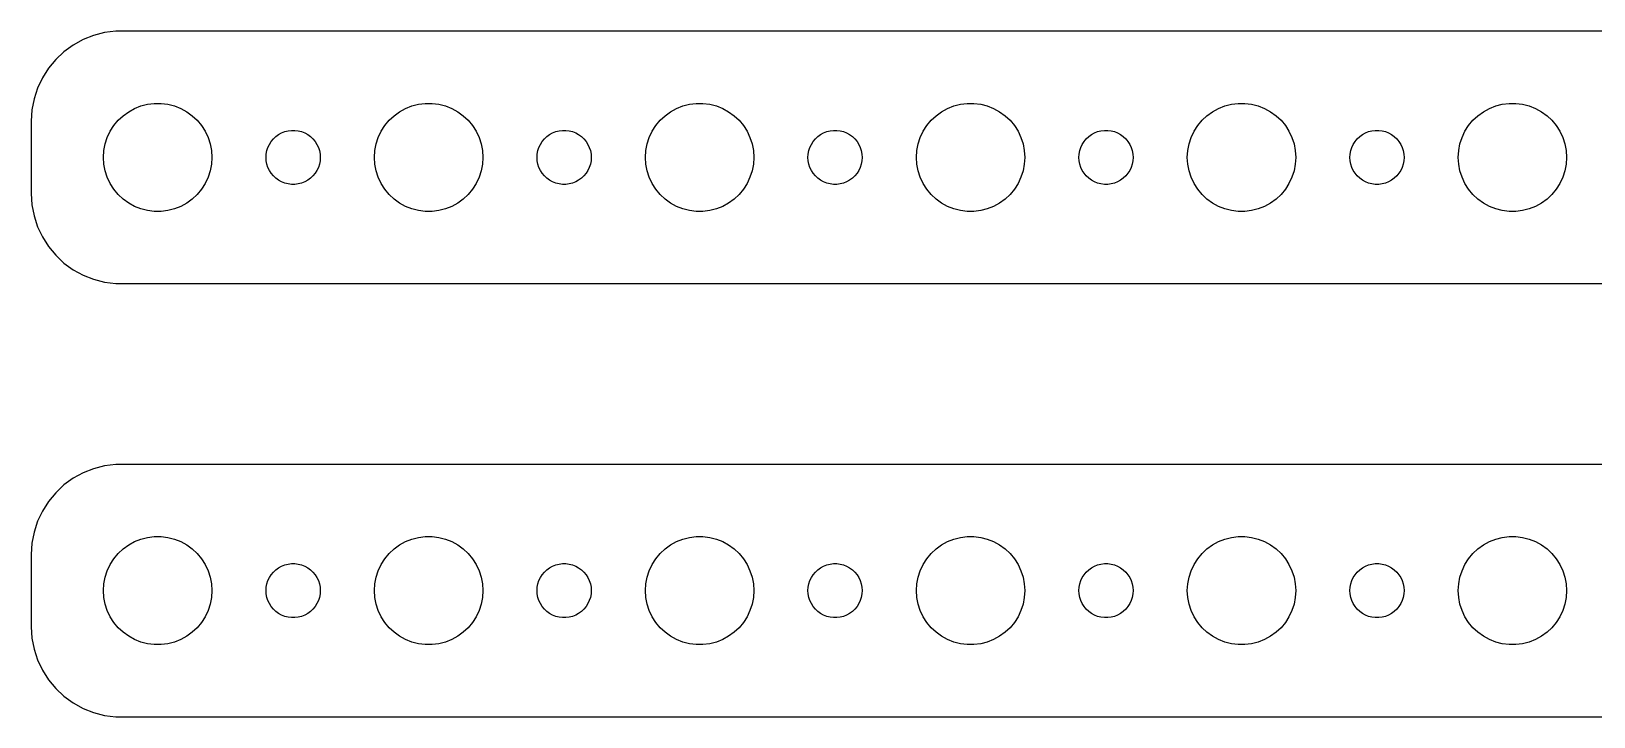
# Model space of a CAD drawing. Header units: metres. Extents: x -172 to 172, y 41 to 79.
# Drawn here: x -172 to -85.5, y 41 to 79 of the extents above; entities that cross this region are included whole.
import ezdxf

# ---------------------------------------------------------------- set-up
doc = ezdxf.new("R2010")
doc.units = ezdxf.units.M

msp = doc.modelspace()

# ---------------------------------------------------------------- linework, layer by layer
for p, q in [((-168.545, 78.7553), (-169.129, 78.5241)), ((-167.937, 78.9114), (-168.545, 78.7553)), ((-167.314, 78.9901), (-167.937, 78.9114)), ((167.314, 78.9901), (-167.314, 78.9901)), ((-170.187, 77.8526), (-170.645, 77.4227)), ((-169.679, 78.2216), (-170.187, 77.8526)), ((-169.129, 78.5241), (-169.679, 78.2216)), ((-170.645, 77.4227), (-171.045, 76.9389)), ((-171.382, 76.4088), (-171.649, 75.8406)), ((-171.045, 76.9389), (-171.382, 76.4088)), ((-171.649, 75.8406), (-171.843, 75.2434)), ((-171.961, 74.6267), (-172, 74)), ((-171.843, 75.2434), (-171.961, 74.6267)), ((-166.912, 74.3115), (-166.607, 74.533)), ((-166.607, 74.533), (-166.277, 74.7145)), ((-166.277, 74.7145), (-165.927, 74.8532)), ((-165.927, 74.8532), (-165.562, 74.9469)), ((-165.562, 74.9469), (-165.188, 74.9941)), ((-165.188, 74.9941), (-164.812, 74.9941)), ((-164.812, 74.9941), (-164.438, 74.9469)), ((-164.438, 74.9469), (-164.073, 74.8532)), ((-164.073, 74.8532), (-163.723, 74.7145)), ((-163.723, 74.7145), (-163.393, 74.533)), ((-163.393, 74.533), (-163.088, 74.3115)), ((-151.912, 74.3115), (-151.607, 74.533)), ((-151.607, 74.533), (-151.277, 74.7145)), ((-151.277, 74.7145), (-150.927, 74.8532)), ((-150.927, 74.8532), (-150.562, 74.9469)), ((-150.562, 74.9469), (-150.188, 74.9941)), ((-150.188, 74.9941), (-149.812, 74.9941)), ((-149.812, 74.9941), (-149.438, 74.9469)), ((-149.438, 74.9469), (-149.073, 74.8532)), ((-149.073, 74.8532), (-148.723, 74.7145)), ((-148.723, 74.7145), (-148.393, 74.533)), ((-148.393, 74.533), (-148.088, 74.3115)), ((-136.912, 74.3115), (-136.607, 74.533)), ((-136.607, 74.533), (-136.277, 74.7145)), ((-136.277, 74.7145), (-135.927, 74.8532)), ((-135.927, 74.8532), (-135.562, 74.9469)), ((-135.562, 74.9469), (-135.188, 74.9941)), ((-135.188, 74.9941), (-134.812, 74.9941)), ((-134.812, 74.9941), (-134.438, 74.9469)), ((-134.438, 74.9469), (-134.073, 74.8532)), ((-134.073, 74.8532), (-133.723, 74.7145)), ((-133.723, 74.7145), (-133.393, 74.533)), ((-133.393, 74.533), (-133.088, 74.3115)), ((-121.912, 74.3115), (-121.607, 74.533)), ((-121.607, 74.533), (-121.277, 74.7145)), ((-121.277, 74.7145), (-120.927, 74.8532)), ((-120.927, 74.8532), (-120.562, 74.9469)), ((-120.562, 74.9469), (-120.188, 74.9941)), ((-120.188, 74.9941), (-119.812, 74.9941)), ((-119.812, 74.9941), (-119.438, 74.9469)), ((-119.438, 74.9469), (-119.073, 74.8532)), ((-119.073, 74.8532), (-118.723, 74.7145)), ((-118.723, 74.7145), (-118.393, 74.533)), ((-118.393, 74.533), (-118.088, 74.3115)), ((-106.912, 74.3115), (-106.607, 74.533)), ((-106.607, 74.533), (-106.277, 74.7145)), ((-106.277, 74.7145), (-105.927, 74.8532)), ((-105.927, 74.8532), (-105.562, 74.9469)), ((-105.562, 74.9469), (-105.188, 74.9941)), ((-105.188, 74.9941), (-104.812, 74.9941)), ((-104.812, 74.9941), (-104.438, 74.9469)), ((-104.438, 74.9469), (-104.073, 74.8532)), ((-104.073, 74.8532), (-103.723, 74.7145)), ((-103.723, 74.7145), (-103.393, 74.533)), ((-103.393, 74.533), (-103.088, 74.3115)), ((-91.9123, 74.3115), (-91.6075, 74.533)), ((-91.6075, 74.533), (-91.2773, 74.7145)), ((-91.2773, 74.7145), (-90.927, 74.8532)), ((-90.927, 74.8532), (-90.5621, 74.9469)), ((-90.5621, 74.9469), (-90.1884, 74.9941)), ((-90.1884, 74.9941), (-89.8116, 74.9941)), ((-89.8116, 74.9941), (-89.4379, 74.9469)), ((-89.4379, 74.9469), (-89.073, 74.8532)), ((-89.073, 74.8532), (-88.7227, 74.7145)), ((-88.7227, 74.7145), (-88.3925, 74.533)), ((-88.3925, 74.533), (-88.0877, 74.3115)), ((-172, 74), (-172, 70)), ((-167.629, 73.4453), (-167.427, 73.7634)), ((-167.427, 73.7634), (-167.187, 74.0536)), ((-167.187, 74.0536), (-166.912, 74.3115)), ((-163.088, 74.3115), (-162.813, 74.0536)), ((-162.813, 74.0536), (-162.573, 73.7634)), ((-162.573, 73.7634), (-162.371, 73.4453)), ((-152.629, 73.4453), (-152.427, 73.7634)), ((-152.427, 73.7634), (-152.187, 74.0536)), ((-152.187, 74.0536), (-151.912, 74.3115)), ((-148.088, 74.3115), (-147.813, 74.0536)), ((-147.813, 74.0536), (-147.573, 73.7634)), ((-147.573, 73.7634), (-147.371, 73.4453)), ((-137.629, 73.4453), (-137.427, 73.7634)), ((-137.427, 73.7634), (-137.187, 74.0536)), ((-137.187, 74.0536), (-136.912, 74.3115)), ((-133.088, 74.3115), (-132.813, 74.0536)), ((-132.813, 74.0536), (-132.573, 73.7634)), ((-132.573, 73.7634), (-132.371, 73.4453)), ((-122.629, 73.4453), (-122.427, 73.7634)), ((-122.427, 73.7634), (-122.187, 74.0536)), ((-122.187, 74.0536), (-121.912, 74.3115)), ((-118.088, 74.3115), (-117.813, 74.0536)), ((-117.813, 74.0536), (-117.573, 73.7634)), ((-117.573, 73.7634), (-117.371, 73.4453)), ((-107.629, 73.4453), (-107.427, 73.7634)), ((-107.427, 73.7634), (-107.187, 74.0536)), ((-107.187, 74.0536), (-106.912, 74.3115)), ((-103.088, 74.3115), (-102.813, 74.0536)), ((-102.813, 74.0536), (-102.573, 73.7634)), ((-102.573, 73.7634), (-102.371, 73.4453)), ((-92.6289, 73.4453), (-92.427, 73.7634)), ((-92.427, 73.7634), (-92.1869, 74.0536)), ((-92.1869, 74.0536), (-91.9123, 74.3115)), ((-88.0877, 74.3115), (-87.8131, 74.0536)), ((-87.8131, 74.0536), (-87.573, 73.7634)), ((-87.573, 73.7634), (-87.3711, 73.4453)), ((-167.976, 72.376), (-167.906, 72.7461)), ((-167.906, 72.7461), (-167.789, 73.1044)), ((-167.789, 73.1044), (-167.629, 73.4453)), ((-162.371, 73.4453), (-162.211, 73.1044)), ((-162.211, 73.1044), (-162.094, 72.7461)), ((-162.094, 72.7461), (-162.024, 72.376)), ((-158.895, 72.5522), (-158.814, 72.7226)), ((-158.814, 72.7226), (-158.714, 72.8817)), ((-158.714, 72.8817), (-158.593, 73.0268)), ((-158.593, 73.0268), (-158.456, 73.1558)), ((-158.456, 73.1558), (-158.304, 73.2665)), ((-158.304, 73.2665), (-158.139, 73.3572)), ((-158.139, 73.3572), (-157.964, 73.4266)), ((-157.964, 73.4266), (-157.781, 73.4734)), ((-157.781, 73.4734), (-157.594, 73.497)), ((-157.594, 73.497), (-157.406, 73.497)), ((-157.406, 73.497), (-157.219, 73.4734)), ((-157.219, 73.4734), (-157.036, 73.4266)), ((-157.036, 73.4266), (-156.861, 73.3572)), ((-156.861, 73.3572), (-156.696, 73.2665)), ((-156.696, 73.2665), (-156.544, 73.1558)), ((-156.544, 73.1558), (-156.407, 73.0268)), ((-156.407, 73.0268), (-156.286, 72.8817)), ((-156.286, 72.8817), (-156.186, 72.7226)), ((-156.186, 72.7226), (-156.105, 72.5522)), ((-152.976, 72.376), (-152.906, 72.7461)), ((-152.906, 72.7461), (-152.789, 73.1044)), ((-152.789, 73.1044), (-152.629, 73.4453)), ((-147.371, 73.4453), (-147.211, 73.1044)), ((-147.211, 73.1044), (-147.094, 72.7461)), ((-147.094, 72.7461), (-147.024, 72.376)), ((-143.895, 72.5522), (-143.814, 72.7226)), ((-143.814, 72.7226), (-143.714, 72.8817)), ((-143.714, 72.8817), (-143.593, 73.0268)), ((-143.593, 73.0268), (-143.456, 73.1558)), ((-143.456, 73.1558), (-143.304, 73.2665)), ((-143.304, 73.2665), (-143.139, 73.3572)), ((-143.139, 73.3572), (-142.964, 73.4266)), ((-142.964, 73.4266), (-142.781, 73.4734)), ((-142.781, 73.4734), (-142.594, 73.497)), ((-142.594, 73.497), (-142.406, 73.497)), ((-142.406, 73.497), (-142.219, 73.4734)), ((-142.219, 73.4734), (-142.036, 73.4266)), ((-142.036, 73.4266), (-141.861, 73.3572)), ((-141.861, 73.3572), (-141.696, 73.2665)), ((-141.696, 73.2665), (-141.544, 73.1558)), ((-141.544, 73.1558), (-141.407, 73.0268)), ((-141.407, 73.0268), (-141.286, 72.8817)), ((-141.286, 72.8817), (-141.186, 72.7226)), ((-141.186, 72.7226), (-141.105, 72.5522)), ((-137.976, 72.376), (-137.906, 72.7461)), ((-137.906, 72.7461), (-137.789, 73.1044)), ((-137.789, 73.1044), (-137.629, 73.4453)), ((-132.371, 73.4453), (-132.211, 73.1044)), ((-132.211, 73.1044), (-132.094, 72.7461)), ((-132.094, 72.7461), (-132.024, 72.376)), ((-128.895, 72.5522), (-128.814, 72.7226)), ((-128.814, 72.7226), (-128.714, 72.8817)), ((-128.714, 72.8817), (-128.593, 73.0268)), ((-128.593, 73.0268), (-128.456, 73.1558)), ((-128.456, 73.1558), (-128.304, 73.2665)), ((-128.304, 73.2665), (-128.139, 73.3572)), ((-128.139, 73.3572), (-127.964, 73.4266)), ((-127.964, 73.4266), (-127.781, 73.4734)), ((-127.781, 73.4734), (-127.594, 73.497)), ((-127.594, 73.497), (-127.406, 73.497)), ((-127.406, 73.497), (-127.219, 73.4734)), ((-127.219, 73.4734), (-127.036, 73.4266)), ((-127.036, 73.4266), (-126.861, 73.3572)), ((-126.861, 73.3572), (-126.696, 73.2665)), ((-126.696, 73.2665), (-126.544, 73.1558)), ((-126.544, 73.1558), (-126.407, 73.0268)), ((-126.407, 73.0268), (-126.286, 72.8817)), ((-126.286, 72.8817), (-126.186, 72.7226)), ((-126.186, 72.7226), (-126.105, 72.5522)), ((-122.976, 72.376), (-122.906, 72.7461)), ((-122.906, 72.7461), (-122.789, 73.1044)), ((-122.789, 73.1044), (-122.629, 73.4453)), ((-117.371, 73.4453), (-117.211, 73.1044)), ((-117.211, 73.1044), (-117.094, 72.7461)), ((-117.094, 72.7461), (-117.024, 72.376)), ((-113.895, 72.5522), (-113.814, 72.7226)), ((-113.814, 72.7226), (-113.714, 72.8817)), ((-113.714, 72.8817), (-113.593, 73.0268)), ((-113.593, 73.0268), (-113.456, 73.1558)), ((-113.456, 73.1558), (-113.304, 73.2665)), ((-113.304, 73.2665), (-113.139, 73.3572)), ((-113.139, 73.3572), (-112.964, 73.4266)), ((-112.964, 73.4266), (-112.781, 73.4734)), ((-112.781, 73.4734), (-112.594, 73.497)), ((-112.594, 73.497), (-112.406, 73.497)), ((-112.406, 73.497), (-112.219, 73.4734)), ((-112.219, 73.4734), (-112.036, 73.4266)), ((-112.036, 73.4266), (-111.861, 73.3572)), ((-111.861, 73.3572), (-111.696, 73.2665)), ((-111.696, 73.2665), (-111.544, 73.1558)), ((-111.544, 73.1558), (-111.407, 73.0268)), ((-111.407, 73.0268), (-111.286, 72.8817)), ((-111.286, 72.8817), (-111.186, 72.7226)), ((-111.186, 72.7226), (-111.105, 72.5522)), ((-107.976, 72.376), (-107.906, 72.7461)), ((-107.906, 72.7461), (-107.789, 73.1044)), ((-107.789, 73.1044), (-107.629, 73.4453)), ((-102.371, 73.4453), (-102.211, 73.1044)), ((-102.211, 73.1044), (-102.094, 72.7461)), ((-102.094, 72.7461), (-102.024, 72.376)), ((-98.8947, 72.5522), (-98.8145, 72.7226)), ((-98.8145, 72.7226), (-98.7135, 72.8817)), ((-98.7135, 72.8817), (-98.5934, 73.0268)), ((-98.5934, 73.0268), (-98.4561, 73.1558)), ((-98.4561, 73.1558), (-98.3037, 73.2665)), ((-98.3037, 73.2665), (-98.1387, 73.3572)), ((-98.1387, 73.3572), (-97.9635, 73.4266)), ((-97.9635, 73.4266), (-97.7811, 73.4734)), ((-97.7811, 73.4734), (-97.5942, 73.497)), ((-97.5942, 73.497), (-97.4058, 73.497)), ((-97.4058, 73.497), (-97.2189, 73.4734)), ((-97.2189, 73.4734), (-97.0365, 73.4266)), ((-97.0365, 73.4266), (-96.8613, 73.3572)), ((-96.8613, 73.3572), (-96.6963, 73.2665)), ((-96.6963, 73.2665), (-96.5439, 73.1558)), ((-96.5439, 73.1558), (-96.4065, 73.0268)), ((-96.4065, 73.0268), (-96.2865, 72.8817)), ((-96.2865, 72.8817), (-96.1855, 72.7226)), ((-96.1855, 72.7226), (-96.1053, 72.5522)), ((-92.9763, 72.376), (-92.9057, 72.7461)), ((-92.9057, 72.7461), (-92.7893, 73.1044)), ((-92.7893, 73.1044), (-92.6289, 73.4453)), ((-87.3711, 73.4453), (-87.2107, 73.1044)), ((-87.2107, 73.1044), (-87.0943, 72.7461)), ((-87.0943, 72.7461), (-87.0237, 72.376)), ((-168, 72), (-167.976, 72.376)), ((-167.976, 71.624), (-168, 72)), ((-162.024, 72.376), (-162, 72)), ((-162, 72), (-162.024, 71.624)), ((-159, 72), (-158.988, 72.188)), ((-158.988, 71.812), (-159, 72)), ((-158.988, 72.188), (-158.953, 72.373)), ((-158.953, 71.627), (-158.988, 71.812)), ((-158.953, 72.373), (-158.895, 72.5522)), ((-156.105, 72.5522), (-156.047, 72.373)), ((-156.047, 72.373), (-156.012, 72.188)), ((-156.012, 71.812), (-156.047, 71.627)), ((-156.012, 72.188), (-156, 72)), ((-156, 72), (-156.012, 71.812)), ((-153, 72), (-152.976, 72.376)), ((-152.976, 71.624), (-153, 72)), ((-147.024, 72.376), (-147, 72)), ((-147, 72), (-147.024, 71.624)), ((-144, 72), (-143.988, 72.188)), ((-143.988, 71.812), (-144, 72)), ((-143.988, 72.188), (-143.953, 72.373)), ((-143.953, 71.627), (-143.988, 71.812)), ((-143.953, 72.373), (-143.895, 72.5522)), ((-141.105, 72.5522), (-141.047, 72.373)), ((-141.047, 72.373), (-141.012, 72.188)), ((-141.012, 71.812), (-141.047, 71.627)), ((-141.012, 72.188), (-141, 72)), ((-141, 72), (-141.012, 71.812)), ((-138, 72), (-137.976, 72.376)), ((-137.976, 71.624), (-138, 72)), ((-132.024, 72.376), (-132, 72)), ((-132, 72), (-132.024, 71.624)), ((-129, 72), (-128.988, 72.188)), ((-128.988, 71.812), (-129, 72)), ((-128.988, 72.188), (-128.953, 72.373)), ((-128.953, 71.627), (-128.988, 71.812)), ((-128.953, 72.373), (-128.895, 72.5522)), ((-126.105, 72.5522), (-126.047, 72.373)), ((-126.047, 72.373), (-126.012, 72.188)), ((-126.012, 71.812), (-126.047, 71.627)), ((-126.012, 72.188), (-126, 72)), ((-126, 72), (-126.012, 71.812)), ((-123, 72), (-122.976, 72.376)), ((-122.976, 71.624), (-123, 72)), ((-117.024, 72.376), (-117, 72)), ((-117, 72), (-117.024, 71.624)), ((-114, 72), (-113.988, 72.188)), ((-113.988, 71.812), (-114, 72)), ((-113.988, 72.188), (-113.953, 72.373)), ((-113.953, 71.627), (-113.988, 71.812)), ((-113.953, 72.373), (-113.895, 72.5522)), ((-111.105, 72.5522), (-111.047, 72.373)), ((-111.047, 72.373), (-111.012, 72.188)), ((-111.012, 71.812), (-111.047, 71.627)), ((-111.012, 72.188), (-111, 72)), ((-111, 72), (-111.012, 71.812)), ((-108, 72), (-107.976, 72.376)), ((-107.976, 71.624), (-108, 72)), ((-102.024, 72.376), (-102, 72)), ((-102, 72), (-102.024, 71.624)), ((-99, 72), (-98.9882, 72.188)), ((-98.9882, 71.812), (-99, 72)), ((-98.9882, 72.188), (-98.9529, 72.373)), ((-98.9529, 71.627), (-98.9882, 71.812)), ((-98.9529, 72.373), (-98.8947, 72.5522)), ((-96.1053, 72.5522), (-96.0471, 72.373)), ((-96.0471, 72.373), (-96.0118, 72.188)), ((-96.0118, 71.812), (-96.0471, 71.627)), ((-96.0118, 72.188), (-96, 72)), ((-96, 72), (-96.0118, 71.812)), ((-93, 72), (-92.9763, 72.376)), ((-92.9763, 71.624), (-93, 72)), ((-87.0237, 72.376), (-87, 72)), ((-87, 72), (-87.0237, 71.624)), ((-167.906, 71.2539), (-167.976, 71.624)), ((-167.789, 70.8956), (-167.906, 71.2539)), ((-162.094, 71.2539), (-162.211, 70.8956)), ((-162.024, 71.624), (-162.094, 71.2539)), ((-158.895, 71.4478), (-158.953, 71.627)), ((-158.814, 71.2774), (-158.895, 71.4478)), ((-158.714, 71.1183), (-158.814, 71.2774)), ((-158.593, 70.9732), (-158.714, 71.1183)), ((-158.456, 70.8442), (-158.593, 70.9732)), ((-156.407, 70.9732), (-156.544, 70.8442)), ((-156.286, 71.1183), (-156.407, 70.9732)), ((-156.186, 71.2774), (-156.286, 71.1183)), ((-156.105, 71.4478), (-156.186, 71.2774)), ((-156.047, 71.627), (-156.105, 71.4478)), ((-152.906, 71.2539), (-152.976, 71.624)), ((-152.789, 70.8956), (-152.906, 71.2539)), ((-147.094, 71.2539), (-147.211, 70.8956)), ((-147.024, 71.624), (-147.094, 71.2539)), ((-143.895, 71.4478), (-143.953, 71.627)), ((-143.814, 71.2774), (-143.895, 71.4478)), ((-143.714, 71.1183), (-143.814, 71.2774)), ((-143.593, 70.9732), (-143.714, 71.1183)), ((-143.456, 70.8442), (-143.593, 70.9732)), ((-141.407, 70.9732), (-141.544, 70.8442)), ((-141.286, 71.1183), (-141.407, 70.9732)), ((-141.186, 71.2774), (-141.286, 71.1183)), ((-141.105, 71.4478), (-141.186, 71.2774)), ((-141.047, 71.627), (-141.105, 71.4478)), ((-137.906, 71.2539), (-137.976, 71.624)), ((-137.789, 70.8956), (-137.906, 71.2539)), ((-132.094, 71.2539), (-132.211, 70.8956)), ((-132.024, 71.624), (-132.094, 71.2539)), ((-128.895, 71.4478), (-128.953, 71.627)), ((-128.814, 71.2774), (-128.895, 71.4478)), ((-128.714, 71.1183), (-128.814, 71.2774)), ((-128.593, 70.9732), (-128.714, 71.1183)), ((-128.456, 70.8442), (-128.593, 70.9732)), ((-126.407, 70.9732), (-126.544, 70.8442)), ((-126.286, 71.1183), (-126.407, 70.9732)), ((-126.186, 71.2774), (-126.286, 71.1183)), ((-126.105, 71.4478), (-126.186, 71.2774)), ((-126.047, 71.627), (-126.105, 71.4478)), ((-122.906, 71.2539), (-122.976, 71.624)), ((-122.789, 70.8956), (-122.906, 71.2539)), ((-117.094, 71.2539), (-117.211, 70.8956)), ((-117.024, 71.624), (-117.094, 71.2539)), ((-113.895, 71.4478), (-113.953, 71.627)), ((-113.814, 71.2774), (-113.895, 71.4478)), ((-113.714, 71.1183), (-113.814, 71.2774)), ((-113.593, 70.9732), (-113.714, 71.1183)), ((-113.456, 70.8442), (-113.593, 70.9732)), ((-111.407, 70.9732), (-111.544, 70.8442)), ((-111.286, 71.1183), (-111.407, 70.9732)), ((-111.186, 71.2774), (-111.286, 71.1183)), ((-111.105, 71.4478), (-111.186, 71.2774)), ((-111.047, 71.627), (-111.105, 71.4478)), ((-107.906, 71.2539), (-107.976, 71.624)), ((-107.789, 70.8956), (-107.906, 71.2539)), ((-102.094, 71.2539), (-102.211, 70.8956)), ((-102.024, 71.624), (-102.094, 71.2539)), ((-98.8947, 71.4478), (-98.9529, 71.627)), ((-98.8145, 71.2774), (-98.8947, 71.4478)), ((-98.7135, 71.1183), (-98.8145, 71.2774)), ((-98.5934, 70.9732), (-98.7135, 71.1183)), ((-98.4561, 70.8442), (-98.5934, 70.9732)), ((-96.4065, 70.9732), (-96.5439, 70.8442)), ((-96.2865, 71.1183), (-96.4065, 70.9732)), ((-96.1855, 71.2774), (-96.2865, 71.1183)), ((-96.1053, 71.4478), (-96.1855, 71.2774)), ((-96.0471, 71.627), (-96.1053, 71.4478)), ((-92.9057, 71.2539), (-92.9763, 71.624)), ((-92.7893, 70.8956), (-92.9057, 71.2539)), ((-87.0943, 71.2539), (-87.2107, 70.8956)), ((-87.0237, 71.624), (-87.0943, 71.2539)), ((-167.629, 70.5547), (-167.789, 70.8956)), ((-167.427, 70.2366), (-167.629, 70.5547)), ((-167.187, 69.9464), (-167.427, 70.2366)), ((-162.573, 70.2366), (-162.813, 69.9464)), ((-162.371, 70.5547), (-162.573, 70.2366)), ((-162.211, 70.8956), (-162.371, 70.5547)), ((-158.304, 70.7335), (-158.456, 70.8442)), ((-158.139, 70.6428), (-158.304, 70.7335)), ((-157.964, 70.5734), (-158.139, 70.6428)), ((-157.781, 70.5266), (-157.964, 70.5734)), ((-157.594, 70.503), (-157.781, 70.5266)), ((-157.406, 70.503), (-157.594, 70.503)), ((-157.219, 70.5266), (-157.406, 70.503)), ((-157.036, 70.5734), (-157.219, 70.5266)), ((-156.861, 70.6428), (-157.036, 70.5734)), ((-156.696, 70.7335), (-156.861, 70.6428)), ((-156.544, 70.8442), (-156.696, 70.7335)), ((-152.629, 70.5547), (-152.789, 70.8956)), ((-152.427, 70.2366), (-152.629, 70.5547)), ((-152.187, 69.9464), (-152.427, 70.2366)), ((-147.573, 70.2366), (-147.813, 69.9464)), ((-147.371, 70.5547), (-147.573, 70.2366)), ((-147.211, 70.8956), (-147.371, 70.5547)), ((-143.304, 70.7335), (-143.456, 70.8442)), ((-143.139, 70.6428), (-143.304, 70.7335)), ((-142.964, 70.5734), (-143.139, 70.6428)), ((-142.781, 70.5266), (-142.964, 70.5734)), ((-142.594, 70.503), (-142.781, 70.5266)), ((-142.406, 70.503), (-142.594, 70.503)), ((-142.219, 70.5266), (-142.406, 70.503)), ((-142.036, 70.5734), (-142.219, 70.5266)), ((-141.861, 70.6428), (-142.036, 70.5734)), ((-141.696, 70.7335), (-141.861, 70.6428)), ((-141.544, 70.8442), (-141.696, 70.7335)), ((-137.629, 70.5547), (-137.789, 70.8956)), ((-137.427, 70.2366), (-137.629, 70.5547)), ((-137.187, 69.9464), (-137.427, 70.2366)), ((-132.573, 70.2366), (-132.813, 69.9464)), ((-132.371, 70.5547), (-132.573, 70.2366)), ((-132.211, 70.8956), (-132.371, 70.5547)), ((-128.304, 70.7335), (-128.456, 70.8442)), ((-128.139, 70.6428), (-128.304, 70.7335)), ((-127.964, 70.5734), (-128.139, 70.6428)), ((-127.781, 70.5266), (-127.964, 70.5734)), ((-127.594, 70.503), (-127.781, 70.5266)), ((-127.406, 70.503), (-127.594, 70.503)), ((-127.219, 70.5266), (-127.406, 70.503)), ((-127.036, 70.5734), (-127.219, 70.5266)), ((-126.861, 70.6428), (-127.036, 70.5734)), ((-126.696, 70.7335), (-126.861, 70.6428)), ((-126.544, 70.8442), (-126.696, 70.7335)), ((-122.629, 70.5547), (-122.789, 70.8956)), ((-122.427, 70.2366), (-122.629, 70.5547)), ((-122.187, 69.9464), (-122.427, 70.2366)), ((-117.573, 70.2366), (-117.813, 69.9464)), ((-117.371, 70.5547), (-117.573, 70.2366)), ((-117.211, 70.8956), (-117.371, 70.5547)), ((-113.304, 70.7335), (-113.456, 70.8442)), ((-113.139, 70.6428), (-113.304, 70.7335)), ((-112.964, 70.5734), (-113.139, 70.6428)), ((-112.781, 70.5266), (-112.964, 70.5734)), ((-112.594, 70.503), (-112.781, 70.5266)), ((-112.406, 70.503), (-112.594, 70.503)), ((-112.219, 70.5266), (-112.406, 70.503)), ((-112.036, 70.5734), (-112.219, 70.5266)), ((-111.861, 70.6428), (-112.036, 70.5734)), ((-111.696, 70.7335), (-111.861, 70.6428)), ((-111.544, 70.8442), (-111.696, 70.7335)), ((-107.629, 70.5547), (-107.789, 70.8956)), ((-107.427, 70.2366), (-107.629, 70.5547)), ((-107.187, 69.9464), (-107.427, 70.2366)), ((-102.573, 70.2366), (-102.813, 69.9464)), ((-102.371, 70.5547), (-102.573, 70.2366)), ((-102.211, 70.8956), (-102.371, 70.5547)), ((-98.3037, 70.7335), (-98.4561, 70.8442)), ((-98.1387, 70.6428), (-98.3037, 70.7335)), ((-97.9635, 70.5734), (-98.1387, 70.6428)), ((-97.7811, 70.5266), (-97.9635, 70.5734)), ((-97.5942, 70.503), (-97.7811, 70.5266)), ((-97.4058, 70.503), (-97.5942, 70.503)), ((-97.2189, 70.5266), (-97.4058, 70.503)), ((-97.0365, 70.5734), (-97.2189, 70.5266)), ((-96.8613, 70.6428), (-97.0365, 70.5734)), ((-96.6963, 70.7335), (-96.8613, 70.6428)), ((-96.5439, 70.8442), (-96.6963, 70.7335)), ((-92.6289, 70.5547), (-92.7893, 70.8956)), ((-92.427, 70.2366), (-92.6289, 70.5547)), ((-92.1869, 69.9464), (-92.427, 70.2366)), ((-87.573, 70.2366), (-87.8131, 69.9464)), ((-87.3711, 70.5547), (-87.573, 70.2366)), ((-87.2107, 70.8956), (-87.3711, 70.5547)), ((-172, 70), (-171.961, 69.3733)), ((-171.961, 69.3733), (-171.843, 68.7566)), ((-166.912, 69.6885), (-167.187, 69.9464)), ((-166.607, 69.467), (-166.912, 69.6885)), ((-166.277, 69.2855), (-166.607, 69.467)), ((-165.927, 69.1468), (-166.277, 69.2855)), ((-163.723, 69.2855), (-164.073, 69.1468)), ((-163.393, 69.467), (-163.723, 69.2855)), ((-163.088, 69.6885), (-163.393, 69.467)), ((-162.813, 69.9464), (-163.088, 69.6885)), ((-151.912, 69.6885), (-152.187, 69.9464)), ((-151.607, 69.467), (-151.912, 69.6885)), ((-151.277, 69.2855), (-151.607, 69.467)), ((-150.927, 69.1468), (-151.277, 69.2855)), ((-148.723, 69.2855), (-149.073, 69.1468)), ((-148.393, 69.467), (-148.723, 69.2855)), ((-148.088, 69.6885), (-148.393, 69.467)), ((-147.813, 69.9464), (-148.088, 69.6885)), ((-136.912, 69.6885), (-137.187, 69.9464)), ((-136.607, 69.467), (-136.912, 69.6885)), ((-136.277, 69.2855), (-136.607, 69.467)), ((-135.927, 69.1468), (-136.277, 69.2855)), ((-133.723, 69.2855), (-134.073, 69.1468)), ((-133.393, 69.467), (-133.723, 69.2855)), ((-133.088, 69.6885), (-133.393, 69.467)), ((-132.813, 69.9464), (-133.088, 69.6885)), ((-121.912, 69.6885), (-122.187, 69.9464)), ((-121.607, 69.467), (-121.912, 69.6885)), ((-121.277, 69.2855), (-121.607, 69.467)), ((-120.927, 69.1468), (-121.277, 69.2855)), ((-118.723, 69.2855), (-119.073, 69.1468)), ((-118.393, 69.467), (-118.723, 69.2855)), ((-118.088, 69.6885), (-118.393, 69.467)), ((-117.813, 69.9464), (-118.088, 69.6885)), ((-106.912, 69.6885), (-107.187, 69.9464)), ((-106.607, 69.467), (-106.912, 69.6885)), ((-106.277, 69.2855), (-106.607, 69.467)), ((-105.927, 69.1468), (-106.277, 69.2855)), ((-103.723, 69.2855), (-104.073, 69.1468)), ((-103.393, 69.467), (-103.723, 69.2855)), ((-103.088, 69.6885), (-103.393, 69.467)), ((-102.813, 69.9464), (-103.088, 69.6885)), ((-91.9123, 69.6885), (-92.1869, 69.9464)), ((-91.6075, 69.467), (-91.9123, 69.6885)), ((-91.2773, 69.2855), (-91.6075, 69.467)), ((-90.927, 69.1468), (-91.2773, 69.2855)), ((-88.7227, 69.2855), (-89.073, 69.1468)), ((-88.3925, 69.467), (-88.7227, 69.2855)), ((-88.0877, 69.6885), (-88.3925, 69.467)), ((-87.8131, 69.9464), (-88.0877, 69.6885)), ((-171.843, 68.7566), (-171.649, 68.1594)), ((-165.562, 69.0531), (-165.927, 69.1468)), ((-165.188, 69.0059), (-165.562, 69.0531)), ((-164.812, 69.0059), (-165.188, 69.0059)), ((-164.438, 69.0531), (-164.812, 69.0059)), ((-164.073, 69.1468), (-164.438, 69.0531)), ((-150.562, 69.0531), (-150.927, 69.1468)), ((-150.188, 69.0059), (-150.562, 69.0531)), ((-149.812, 69.0059), (-150.188, 69.0059)), ((-149.438, 69.0531), (-149.812, 69.0059)), ((-149.073, 69.1468), (-149.438, 69.0531)), ((-135.562, 69.0531), (-135.927, 69.1468)), ((-135.188, 69.0059), (-135.562, 69.0531)), ((-134.812, 69.0059), (-135.188, 69.0059)), ((-134.438, 69.0531), (-134.812, 69.0059)), ((-134.073, 69.1468), (-134.438, 69.0531)), ((-120.562, 69.0531), (-120.927, 69.1468)), ((-120.188, 69.0059), (-120.562, 69.0531)), ((-119.812, 69.0059), (-120.188, 69.0059)), ((-119.438, 69.0531), (-119.812, 69.0059)), ((-119.073, 69.1468), (-119.438, 69.0531)), ((-105.562, 69.0531), (-105.927, 69.1468)), ((-105.188, 69.0059), (-105.562, 69.0531)), ((-104.812, 69.0059), (-105.188, 69.0059)), ((-104.438, 69.0531), (-104.812, 69.0059)), ((-104.073, 69.1468), (-104.438, 69.0531)), ((-90.5621, 69.0531), (-90.927, 69.1468)), ((-90.1884, 69.0059), (-90.5621, 69.0531)), ((-89.8116, 69.0059), (-90.1884, 69.0059)), ((-89.4379, 69.0531), (-89.8116, 69.0059)), ((-89.073, 69.1468), (-89.4379, 69.0531)), ((-171.649, 68.1594), (-171.382, 67.5912)), ((-171.382, 67.5912), (-171.045, 67.0611)), ((-171.045, 67.0611), (-170.645, 66.5773)), ((-170.645, 66.5773), (-170.187, 66.1474)), ((-170.187, 66.1474), (-169.679, 65.7784)), ((-169.679, 65.7784), (-169.129, 65.4759)), ((-169.129, 65.4759), (-168.545, 65.2447)), ((-168.545, 65.2447), (-167.937, 65.0886)), ((-167.937, 65.0886), (-167.314, 65.0099)), ((-167.314, 65.0099), (167.314, 65.0099)), ((-169.129, 54.5241), (-169.679, 54.2216)), ((-168.545, 54.7553), (-169.129, 54.5241)), ((-167.937, 54.9114), (-168.545, 54.7553)), ((-167.314, 54.9901), (-167.937, 54.9114)), ((167.314, 54.9901), (-167.314, 54.9901)), ((-170.187, 53.8526), (-170.645, 53.4227)), ((-169.679, 54.2216), (-170.187, 53.8526)), ((-171.045, 52.9389), (-171.382, 52.4088)), ((-170.645, 53.4227), (-171.045, 52.9389)), ((-171.382, 52.4088), (-171.649, 51.8406)), ((-171.843, 51.2434), (-171.961, 50.6267)), ((-171.649, 51.8406), (-171.843, 51.2434)), ((-171.961, 50.6267), (-172, 50)), ((-167.187, 50.0536), (-166.912, 50.3115)), ((-166.912, 50.3115), (-166.607, 50.533)), ((-166.607, 50.533), (-166.277, 50.7145)), ((-166.277, 50.7145), (-165.927, 50.8532)), ((-165.927, 50.8532), (-165.562, 50.9469)), ((-165.562, 50.9469), (-165.188, 50.9941)), ((-165.188, 50.9941), (-164.812, 50.9941)), ((-164.812, 50.9941), (-164.438, 50.9469)), ((-164.438, 50.9469), (-164.073, 50.8532)), ((-164.073, 50.8532), (-163.723, 50.7145)), ((-163.723, 50.7145), (-163.393, 50.533)), ((-163.393, 50.533), (-163.088, 50.3115)), ((-163.088, 50.3115), (-162.813, 50.0536)), ((-152.187, 50.0536), (-151.912, 50.3115)), ((-151.912, 50.3115), (-151.607, 50.533)), ((-151.607, 50.533), (-151.277, 50.7145)), ((-151.277, 50.7145), (-150.927, 50.8532)), ((-150.927, 50.8532), (-150.562, 50.9469)), ((-150.562, 50.9469), (-150.188, 50.9941)), ((-150.188, 50.9941), (-149.812, 50.9941)), ((-149.812, 50.9941), (-149.438, 50.9469)), ((-149.438, 50.9469), (-149.073, 50.8532)), ((-149.073, 50.8532), (-148.723, 50.7145)), ((-148.723, 50.7145), (-148.393, 50.533)), ((-148.393, 50.533), (-148.088, 50.3115)), ((-148.088, 50.3115), (-147.813, 50.0536)), ((-137.187, 50.0536), (-136.912, 50.3115)), ((-136.912, 50.3115), (-136.607, 50.533)), ((-136.607, 50.533), (-136.277, 50.7145)), ((-136.277, 50.7145), (-135.927, 50.8532)), ((-135.927, 50.8532), (-135.562, 50.9469)), ((-135.562, 50.9469), (-135.188, 50.9941)), ((-135.188, 50.9941), (-134.812, 50.9941)), ((-134.812, 50.9941), (-134.438, 50.9469)), ((-134.438, 50.9469), (-134.073, 50.8532)), ((-134.073, 50.8532), (-133.723, 50.7145)), ((-133.723, 50.7145), (-133.393, 50.533)), ((-133.393, 50.533), (-133.088, 50.3115)), ((-133.088, 50.3115), (-132.813, 50.0536)), ((-122.187, 50.0536), (-121.912, 50.3115)), ((-121.912, 50.3115), (-121.607, 50.533)), ((-121.607, 50.533), (-121.277, 50.7145)), ((-121.277, 50.7145), (-120.927, 50.8532)), ((-120.927, 50.8532), (-120.562, 50.9469)), ((-120.562, 50.9469), (-120.188, 50.9941)), ((-120.188, 50.9941), (-119.812, 50.9941)), ((-119.812, 50.9941), (-119.438, 50.9469)), ((-119.438, 50.9469), (-119.073, 50.8532)), ((-119.073, 50.8532), (-118.723, 50.7145)), ((-118.723, 50.7145), (-118.393, 50.533)), ((-118.393, 50.533), (-118.088, 50.3115)), ((-118.088, 50.3115), (-117.813, 50.0536)), ((-107.187, 50.0536), (-106.912, 50.3115)), ((-106.912, 50.3115), (-106.607, 50.533)), ((-106.607, 50.533), (-106.277, 50.7145)), ((-106.277, 50.7145), (-105.927, 50.8532)), ((-105.927, 50.8532), (-105.562, 50.9469)), ((-105.562, 50.9469), (-105.188, 50.9941)), ((-105.188, 50.9941), (-104.812, 50.9941)), ((-104.812, 50.9941), (-104.438, 50.9469)), ((-104.438, 50.9469), (-104.073, 50.8532)), ((-104.073, 50.8532), (-103.723, 50.7145)), ((-103.723, 50.7145), (-103.393, 50.533)), ((-103.393, 50.533), (-103.088, 50.3115)), ((-103.088, 50.3115), (-102.813, 50.0536)), ((-92.1869, 50.0536), (-91.9123, 50.3115)), ((-91.9123, 50.3115), (-91.6075, 50.533)), ((-91.6075, 50.533), (-91.2773, 50.7145)), ((-91.2773, 50.7145), (-90.927, 50.8532)), ((-90.927, 50.8532), (-90.5621, 50.9469)), ((-90.5621, 50.9469), (-90.1884, 50.9941)), ((-90.1884, 50.9941), (-89.8116, 50.9941)), ((-89.8116, 50.9941), (-89.4379, 50.9469)), ((-89.4379, 50.9469), (-89.073, 50.8532)), ((-89.073, 50.8532), (-88.7227, 50.7145)), ((-88.7227, 50.7145), (-88.3925, 50.533)), ((-88.3925, 50.533), (-88.0877, 50.3115)), ((-88.0877, 50.3115), (-87.8131, 50.0536)), ((-172, 50), (-172, 46)), ((-167.789, 49.1044), (-167.629, 49.4453)), ((-167.629, 49.4453), (-167.427, 49.7634)), ((-167.427, 49.7634), (-167.187, 50.0536)), ((-162.813, 50.0536), (-162.573, 49.7634)), ((-162.573, 49.7634), (-162.371, 49.4453)), ((-162.371, 49.4453), (-162.211, 49.1044)), ((-158.304, 49.2665), (-158.139, 49.3572)), ((-158.139, 49.3572), (-157.964, 49.4266)), ((-157.964, 49.4266), (-157.781, 49.4734)), ((-157.781, 49.4734), (-157.594, 49.497)), ((-157.594, 49.497), (-157.406, 49.497)), ((-157.406, 49.497), (-157.219, 49.4734)), ((-157.219, 49.4734), (-157.036, 49.4266)), ((-157.036, 49.4266), (-156.861, 49.3572)), ((-156.861, 49.3572), (-156.696, 49.2665)), ((-152.789, 49.1044), (-152.629, 49.4453)), ((-152.629, 49.4453), (-152.427, 49.7634)), ((-152.427, 49.7634), (-152.187, 50.0536)), ((-147.813, 50.0536), (-147.573, 49.7634)), ((-147.573, 49.7634), (-147.371, 49.4453)), ((-147.371, 49.4453), (-147.211, 49.1044)), ((-143.304, 49.2665), (-143.139, 49.3572)), ((-143.139, 49.3572), (-142.964, 49.4266)), ((-142.964, 49.4266), (-142.781, 49.4734)), ((-142.781, 49.4734), (-142.594, 49.497)), ((-142.594, 49.497), (-142.406, 49.497)), ((-142.406, 49.497), (-142.219, 49.4734)), ((-142.219, 49.4734), (-142.036, 49.4266)), ((-142.036, 49.4266), (-141.861, 49.3572)), ((-141.861, 49.3572), (-141.696, 49.2665)), ((-137.789, 49.1044), (-137.629, 49.4453)), ((-137.629, 49.4453), (-137.427, 49.7634)), ((-137.427, 49.7634), (-137.187, 50.0536)), ((-132.813, 50.0536), (-132.573, 49.7634)), ((-132.573, 49.7634), (-132.371, 49.4453)), ((-132.371, 49.4453), (-132.211, 49.1044)), ((-128.304, 49.2665), (-128.139, 49.3572)), ((-128.139, 49.3572), (-127.964, 49.4266)), ((-127.964, 49.4266), (-127.781, 49.4734)), ((-127.781, 49.4734), (-127.594, 49.497)), ((-127.594, 49.497), (-127.406, 49.497)), ((-127.406, 49.497), (-127.219, 49.4734)), ((-127.219, 49.4734), (-127.036, 49.4266)), ((-127.036, 49.4266), (-126.861, 49.3572)), ((-126.861, 49.3572), (-126.696, 49.2665)), ((-122.789, 49.1044), (-122.629, 49.4453)), ((-122.629, 49.4453), (-122.427, 49.7634)), ((-122.427, 49.7634), (-122.187, 50.0536)), ((-117.813, 50.0536), (-117.573, 49.7634)), ((-117.573, 49.7634), (-117.371, 49.4453)), ((-117.371, 49.4453), (-117.211, 49.1044)), ((-113.304, 49.2665), (-113.139, 49.3572)), ((-113.139, 49.3572), (-112.964, 49.4266)), ((-112.964, 49.4266), (-112.781, 49.4734)), ((-112.781, 49.4734), (-112.594, 49.497)), ((-112.594, 49.497), (-112.406, 49.497)), ((-112.406, 49.497), (-112.219, 49.4734)), ((-112.219, 49.4734), (-112.036, 49.4266)), ((-112.036, 49.4266), (-111.861, 49.3572)), ((-111.861, 49.3572), (-111.696, 49.2665)), ((-107.789, 49.1044), (-107.629, 49.4453)), ((-107.629, 49.4453), (-107.427, 49.7634)), ((-107.427, 49.7634), (-107.187, 50.0536)), ((-102.813, 50.0536), (-102.573, 49.7634)), ((-102.573, 49.7634), (-102.371, 49.4453)), ((-102.371, 49.4453), (-102.211, 49.1044)), ((-98.3037, 49.2665), (-98.1387, 49.3572)), ((-98.1387, 49.3572), (-97.9635, 49.4266)), ((-97.9635, 49.4266), (-97.7811, 49.4734)), ((-97.7811, 49.4734), (-97.5942, 49.497)), ((-97.5942, 49.497), (-97.4058, 49.497)), ((-97.4058, 49.497), (-97.2189, 49.4734)), ((-97.2189, 49.4734), (-97.0365, 49.4266)), ((-97.0365, 49.4266), (-96.8613, 49.3572)), ((-96.8613, 49.3572), (-96.6963, 49.2665)), ((-92.7893, 49.1044), (-92.6289, 49.4453)), ((-92.6289, 49.4453), (-92.427, 49.7634)), ((-92.427, 49.7634), (-92.1869, 50.0536)), ((-87.8131, 50.0536), (-87.573, 49.7634)), ((-87.573, 49.7634), (-87.3711, 49.4453)), ((-87.3711, 49.4453), (-87.2107, 49.1044)), ((-167.976, 48.376), (-167.906, 48.7461)), ((-167.906, 48.7461), (-167.789, 49.1044)), ((-162.211, 49.1044), (-162.094, 48.7461)), ((-162.094, 48.7461), (-162.024, 48.376)), ((-158.953, 48.373), (-158.895, 48.5522)), ((-158.895, 48.5522), (-158.814, 48.7226)), ((-158.814, 48.7226), (-158.714, 48.8817)), ((-158.714, 48.8817), (-158.593, 49.0268)), ((-158.593, 49.0268), (-158.456, 49.1558)), ((-158.456, 49.1558), (-158.304, 49.2665)), ((-156.696, 49.2665), (-156.544, 49.1558)), ((-156.544, 49.1558), (-156.407, 49.0268)), ((-156.407, 49.0268), (-156.286, 48.8817)), ((-156.286, 48.8817), (-156.186, 48.7226)), ((-156.186, 48.7226), (-156.105, 48.5522)), ((-156.105, 48.5522), (-156.047, 48.373)), ((-152.976, 48.376), (-152.906, 48.7461)), ((-152.906, 48.7461), (-152.789, 49.1044)), ((-147.211, 49.1044), (-147.094, 48.7461)), ((-147.094, 48.7461), (-147.024, 48.376)), ((-143.953, 48.373), (-143.895, 48.5522)), ((-143.895, 48.5522), (-143.814, 48.7226)), ((-143.814, 48.7226), (-143.714, 48.8817)), ((-143.714, 48.8817), (-143.593, 49.0268)), ((-143.593, 49.0268), (-143.456, 49.1558)), ((-143.456, 49.1558), (-143.304, 49.2665)), ((-141.696, 49.2665), (-141.544, 49.1558)), ((-141.544, 49.1558), (-141.407, 49.0268)), ((-141.407, 49.0268), (-141.286, 48.8817)), ((-141.286, 48.8817), (-141.186, 48.7226)), ((-141.186, 48.7226), (-141.105, 48.5522)), ((-141.105, 48.5522), (-141.047, 48.373)), ((-137.976, 48.376), (-137.906, 48.7461)), ((-137.906, 48.7461), (-137.789, 49.1044)), ((-132.211, 49.1044), (-132.094, 48.7461)), ((-132.094, 48.7461), (-132.024, 48.376)), ((-128.953, 48.373), (-128.895, 48.5522)), ((-128.895, 48.5522), (-128.814, 48.7226)), ((-128.814, 48.7226), (-128.714, 48.8817)), ((-128.714, 48.8817), (-128.593, 49.0268)), ((-128.593, 49.0268), (-128.456, 49.1558)), ((-128.456, 49.1558), (-128.304, 49.2665)), ((-126.696, 49.2665), (-126.544, 49.1558)), ((-126.544, 49.1558), (-126.407, 49.0268)), ((-126.407, 49.0268), (-126.286, 48.8817)), ((-126.286, 48.8817), (-126.186, 48.7226)), ((-126.186, 48.7226), (-126.105, 48.5522)), ((-126.105, 48.5522), (-126.047, 48.373)), ((-122.976, 48.376), (-122.906, 48.7461)), ((-122.906, 48.7461), (-122.789, 49.1044)), ((-117.211, 49.1044), (-117.094, 48.7461)), ((-117.094, 48.7461), (-117.024, 48.376)), ((-113.953, 48.373), (-113.895, 48.5522)), ((-113.895, 48.5522), (-113.814, 48.7226)), ((-113.814, 48.7226), (-113.714, 48.8817)), ((-113.714, 48.8817), (-113.593, 49.0268)), ((-113.593, 49.0268), (-113.456, 49.1558)), ((-113.456, 49.1558), (-113.304, 49.2665)), ((-111.696, 49.2665), (-111.544, 49.1558)), ((-111.544, 49.1558), (-111.407, 49.0268)), ((-111.407, 49.0268), (-111.286, 48.8817)), ((-111.286, 48.8817), (-111.186, 48.7226)), ((-111.186, 48.7226), (-111.105, 48.5522)), ((-111.105, 48.5522), (-111.047, 48.373)), ((-107.976, 48.376), (-107.906, 48.7461)), ((-107.906, 48.7461), (-107.789, 49.1044)), ((-102.211, 49.1044), (-102.094, 48.7461)), ((-102.094, 48.7461), (-102.024, 48.376)), ((-98.9529, 48.373), (-98.8947, 48.5522)), ((-98.8947, 48.5522), (-98.8145, 48.7226)), ((-98.8145, 48.7226), (-98.7135, 48.8817)), ((-98.7135, 48.8817), (-98.5934, 49.0268)), ((-98.5934, 49.0268), (-98.4561, 49.1558)), ((-98.4561, 49.1558), (-98.3037, 49.2665)), ((-96.6963, 49.2665), (-96.5439, 49.1558)), ((-96.5439, 49.1558), (-96.4065, 49.0268)), ((-96.4065, 49.0268), (-96.2865, 48.8817)), ((-96.2865, 48.8817), (-96.1855, 48.7226)), ((-96.1855, 48.7226), (-96.1053, 48.5522)), ((-96.1053, 48.5522), (-96.0471, 48.373)), ((-92.9763, 48.376), (-92.9057, 48.7461)), ((-92.9057, 48.7461), (-92.7893, 49.1044)), ((-87.2107, 49.1044), (-87.0943, 48.7461)), ((-87.0943, 48.7461), (-87.0237, 48.376)), ((-168, 48), (-167.976, 48.376)), ((-167.976, 47.624), (-168, 48)), ((-167.906, 47.2539), (-167.976, 47.624)), ((-162.024, 47.624), (-162.094, 47.2539)), ((-162.024, 48.376), (-162, 48)), ((-162, 48), (-162.024, 47.624)), ((-159, 48), (-158.988, 48.188)), ((-158.988, 47.812), (-159, 48)), ((-158.988, 48.188), (-158.953, 48.373)), ((-158.953, 47.627), (-158.988, 47.812)), ((-158.895, 47.4478), (-158.953, 47.627)), ((-156.047, 47.627), (-156.105, 47.4478)), ((-156.047, 48.373), (-156.012, 48.188)), ((-156.012, 47.812), (-156.047, 47.627)), ((-156.012, 48.188), (-156, 48)), ((-156, 48), (-156.012, 47.812)), ((-153, 48), (-152.976, 48.376)), ((-152.976, 47.624), (-153, 48)), ((-152.906, 47.2539), (-152.976, 47.624)), ((-147.024, 47.624), (-147.094, 47.2539)), ((-147.024, 48.376), (-147, 48)), ((-147, 48), (-147.024, 47.624)), ((-144, 48), (-143.988, 48.188)), ((-143.988, 47.812), (-144, 48)), ((-143.988, 48.188), (-143.953, 48.373)), ((-143.953, 47.627), (-143.988, 47.812)), ((-143.895, 47.4478), (-143.953, 47.627)), ((-141.047, 47.627), (-141.105, 47.4478)), ((-141.047, 48.373), (-141.012, 48.188)), ((-141.012, 47.812), (-141.047, 47.627)), ((-141.012, 48.188), (-141, 48)), ((-141, 48), (-141.012, 47.812)), ((-138, 48), (-137.976, 48.376)), ((-137.976, 47.624), (-138, 48)), ((-137.906, 47.2539), (-137.976, 47.624)), ((-132.024, 47.624), (-132.094, 47.2539)), ((-132.024, 48.376), (-132, 48)), ((-132, 48), (-132.024, 47.624)), ((-129, 48), (-128.988, 48.188)), ((-128.988, 47.812), (-129, 48)), ((-128.988, 48.188), (-128.953, 48.373)), ((-128.953, 47.627), (-128.988, 47.812)), ((-128.895, 47.4478), (-128.953, 47.627)), ((-126.047, 47.627), (-126.105, 47.4478)), ((-126.047, 48.373), (-126.012, 48.188)), ((-126.012, 47.812), (-126.047, 47.627)), ((-126.012, 48.188), (-126, 48)), ((-126, 48), (-126.012, 47.812)), ((-123, 48), (-122.976, 48.376)), ((-122.976, 47.624), (-123, 48)), ((-122.906, 47.2539), (-122.976, 47.624)), ((-117.024, 47.624), (-117.094, 47.2539)), ((-117.024, 48.376), (-117, 48)), ((-117, 48), (-117.024, 47.624)), ((-114, 48), (-113.988, 48.188)), ((-113.988, 47.812), (-114, 48)), ((-113.988, 48.188), (-113.953, 48.373)), ((-113.953, 47.627), (-113.988, 47.812)), ((-113.895, 47.4478), (-113.953, 47.627)), ((-111.047, 47.627), (-111.105, 47.4478)), ((-111.047, 48.373), (-111.012, 48.188)), ((-111.012, 47.812), (-111.047, 47.627)), ((-111.012, 48.188), (-111, 48)), ((-111, 48), (-111.012, 47.812)), ((-108, 48), (-107.976, 48.376)), ((-107.976, 47.624), (-108, 48)), ((-107.906, 47.2539), (-107.976, 47.624)), ((-102.024, 47.624), (-102.094, 47.2539)), ((-102.024, 48.376), (-102, 48)), ((-102, 48), (-102.024, 47.624)), ((-99, 48), (-98.9882, 48.188)), ((-98.9882, 47.812), (-99, 48)), ((-98.9882, 48.188), (-98.9529, 48.373)), ((-98.9529, 47.627), (-98.9882, 47.812)), ((-98.8947, 47.4478), (-98.9529, 47.627)), ((-96.0471, 47.627), (-96.1053, 47.4478)), ((-96.0471, 48.373), (-96.0118, 48.188)), ((-96.0118, 47.812), (-96.0471, 47.627)), ((-96.0118, 48.188), (-96, 48)), ((-96, 48), (-96.0118, 47.812)), ((-93, 48), (-92.9763, 48.376)), ((-92.9763, 47.624), (-93, 48)), ((-92.9057, 47.2539), (-92.9763, 47.624)), ((-87.0237, 47.624), (-87.0943, 47.2539)), ((-87.0237, 48.376), (-87, 48)), ((-87, 48), (-87.0237, 47.624)), ((-167.789, 46.8956), (-167.906, 47.2539)), ((-167.629, 46.5547), (-167.789, 46.8956)), ((-162.211, 46.8956), (-162.371, 46.5547)), ((-162.094, 47.2539), (-162.211, 46.8956)), ((-158.814, 47.2774), (-158.895, 47.4478)), ((-158.714, 47.1183), (-158.814, 47.2774)), ((-158.593, 46.9732), (-158.714, 47.1183)), ((-158.456, 46.8442), (-158.593, 46.9732)), ((-158.304, 46.7335), (-158.456, 46.8442)), ((-158.139, 46.6428), (-158.304, 46.7335)), ((-156.696, 46.7335), (-156.861, 46.6428)), ((-156.544, 46.8442), (-156.696, 46.7335)), ((-156.407, 46.9732), (-156.544, 46.8442)), ((-156.286, 47.1183), (-156.407, 46.9732)), ((-156.186, 47.2774), (-156.286, 47.1183)), ((-156.105, 47.4478), (-156.186, 47.2774)), ((-152.789, 46.8956), (-152.906, 47.2539)), ((-152.629, 46.5547), (-152.789, 46.8956)), ((-147.211, 46.8956), (-147.371, 46.5547)), ((-147.094, 47.2539), (-147.211, 46.8956)), ((-143.814, 47.2774), (-143.895, 47.4478)), ((-143.714, 47.1183), (-143.814, 47.2774)), ((-143.593, 46.9732), (-143.714, 47.1183)), ((-143.456, 46.8442), (-143.593, 46.9732)), ((-143.304, 46.7335), (-143.456, 46.8442)), ((-143.139, 46.6428), (-143.304, 46.7335)), ((-141.696, 46.7335), (-141.861, 46.6428)), ((-141.544, 46.8442), (-141.696, 46.7335)), ((-141.407, 46.9732), (-141.544, 46.8442)), ((-141.286, 47.1183), (-141.407, 46.9732)), ((-141.186, 47.2774), (-141.286, 47.1183)), ((-141.105, 47.4478), (-141.186, 47.2774)), ((-137.789, 46.8956), (-137.906, 47.2539)), ((-137.629, 46.5547), (-137.789, 46.8956)), ((-132.211, 46.8956), (-132.371, 46.5547)), ((-132.094, 47.2539), (-132.211, 46.8956)), ((-128.814, 47.2774), (-128.895, 47.4478)), ((-128.714, 47.1183), (-128.814, 47.2774)), ((-128.593, 46.9732), (-128.714, 47.1183)), ((-128.456, 46.8442), (-128.593, 46.9732)), ((-128.304, 46.7335), (-128.456, 46.8442)), ((-128.139, 46.6428), (-128.304, 46.7335)), ((-126.696, 46.7335), (-126.861, 46.6428)), ((-126.544, 46.8442), (-126.696, 46.7335)), ((-126.407, 46.9732), (-126.544, 46.8442)), ((-126.286, 47.1183), (-126.407, 46.9732)), ((-126.186, 47.2774), (-126.286, 47.1183)), ((-126.105, 47.4478), (-126.186, 47.2774)), ((-122.789, 46.8956), (-122.906, 47.2539)), ((-122.629, 46.5547), (-122.789, 46.8956)), ((-117.211, 46.8956), (-117.371, 46.5547)), ((-117.094, 47.2539), (-117.211, 46.8956)), ((-113.814, 47.2774), (-113.895, 47.4478)), ((-113.714, 47.1183), (-113.814, 47.2774)), ((-113.593, 46.9732), (-113.714, 47.1183)), ((-113.456, 46.8442), (-113.593, 46.9732)), ((-113.304, 46.7335), (-113.456, 46.8442)), ((-113.139, 46.6428), (-113.304, 46.7335)), ((-111.696, 46.7335), (-111.861, 46.6428)), ((-111.544, 46.8442), (-111.696, 46.7335)), ((-111.407, 46.9732), (-111.544, 46.8442)), ((-111.286, 47.1183), (-111.407, 46.9732)), ((-111.186, 47.2774), (-111.286, 47.1183)), ((-111.105, 47.4478), (-111.186, 47.2774)), ((-107.789, 46.8956), (-107.906, 47.2539)), ((-107.629, 46.5547), (-107.789, 46.8956)), ((-102.211, 46.8956), (-102.371, 46.5547)), ((-102.094, 47.2539), (-102.211, 46.8956)), ((-98.8145, 47.2774), (-98.8947, 47.4478)), ((-98.7135, 47.1183), (-98.8145, 47.2774)), ((-98.5934, 46.9732), (-98.7135, 47.1183)), ((-98.4561, 46.8442), (-98.5934, 46.9732)), ((-98.3037, 46.7335), (-98.4561, 46.8442)), ((-98.1387, 46.6428), (-98.3037, 46.7335)), ((-96.6963, 46.7335), (-96.8613, 46.6428)), ((-96.5439, 46.8442), (-96.6963, 46.7335)), ((-96.4065, 46.9732), (-96.5439, 46.8442)), ((-96.2865, 47.1183), (-96.4065, 46.9732)), ((-96.1855, 47.2774), (-96.2865, 47.1183)), ((-96.1053, 47.4478), (-96.1855, 47.2774)), ((-92.7893, 46.8956), (-92.9057, 47.2539)), ((-92.6289, 46.5547), (-92.7893, 46.8956)), ((-87.2107, 46.8956), (-87.3711, 46.5547)), ((-87.0943, 47.2539), (-87.2107, 46.8956)), ((-172, 46), (-171.961, 45.3733)), ((-167.427, 46.2366), (-167.629, 46.5547)), ((-167.187, 45.9464), (-167.427, 46.2366)), ((-166.912, 45.6885), (-167.187, 45.9464)), ((-162.813, 45.9464), (-163.088, 45.6885)), ((-162.573, 46.2366), (-162.813, 45.9464)), ((-162.371, 46.5547), (-162.573, 46.2366)), ((-157.964, 46.5734), (-158.139, 46.6428)), ((-157.781, 46.5266), (-157.964, 46.5734)), ((-157.594, 46.503), (-157.781, 46.5266)), ((-157.406, 46.503), (-157.594, 46.503)), ((-157.219, 46.5266), (-157.406, 46.503)), ((-157.036, 46.5734), (-157.219, 46.5266)), ((-156.861, 46.6428), (-157.036, 46.5734)), ((-152.427, 46.2366), (-152.629, 46.5547)), ((-152.187, 45.9464), (-152.427, 46.2366)), ((-151.912, 45.6885), (-152.187, 45.9464)), ((-147.813, 45.9464), (-148.088, 45.6885)), ((-147.573, 46.2366), (-147.813, 45.9464)), ((-147.371, 46.5547), (-147.573, 46.2366)), ((-142.964, 46.5734), (-143.139, 46.6428)), ((-142.781, 46.5266), (-142.964, 46.5734)), ((-142.594, 46.503), (-142.781, 46.5266)), ((-142.406, 46.503), (-142.594, 46.503)), ((-142.219, 46.5266), (-142.406, 46.503)), ((-142.036, 46.5734), (-142.219, 46.5266)), ((-141.861, 46.6428), (-142.036, 46.5734)), ((-137.427, 46.2366), (-137.629, 46.5547)), ((-137.187, 45.9464), (-137.427, 46.2366)), ((-136.912, 45.6885), (-137.187, 45.9464)), ((-132.813, 45.9464), (-133.088, 45.6885)), ((-132.573, 46.2366), (-132.813, 45.9464)), ((-132.371, 46.5547), (-132.573, 46.2366)), ((-127.964, 46.5734), (-128.139, 46.6428)), ((-127.781, 46.5266), (-127.964, 46.5734)), ((-127.594, 46.503), (-127.781, 46.5266)), ((-127.406, 46.503), (-127.594, 46.503)), ((-127.219, 46.5266), (-127.406, 46.503)), ((-127.036, 46.5734), (-127.219, 46.5266)), ((-126.861, 46.6428), (-127.036, 46.5734)), ((-122.427, 46.2366), (-122.629, 46.5547)), ((-122.187, 45.9464), (-122.427, 46.2366)), ((-121.912, 45.6885), (-122.187, 45.9464)), ((-117.813, 45.9464), (-118.088, 45.6885)), ((-117.573, 46.2366), (-117.813, 45.9464)), ((-117.371, 46.5547), (-117.573, 46.2366)), ((-112.964, 46.5734), (-113.139, 46.6428)), ((-112.781, 46.5266), (-112.964, 46.5734)), ((-112.594, 46.503), (-112.781, 46.5266)), ((-112.406, 46.503), (-112.594, 46.503)), ((-112.219, 46.5266), (-112.406, 46.503)), ((-112.036, 46.5734), (-112.219, 46.5266)), ((-111.861, 46.6428), (-112.036, 46.5734)), ((-107.427, 46.2366), (-107.629, 46.5547)), ((-107.187, 45.9464), (-107.427, 46.2366)), ((-106.912, 45.6885), (-107.187, 45.9464)), ((-102.813, 45.9464), (-103.088, 45.6885)), ((-102.573, 46.2366), (-102.813, 45.9464)), ((-102.371, 46.5547), (-102.573, 46.2366)), ((-97.9635, 46.5734), (-98.1387, 46.6428)), ((-97.7811, 46.5266), (-97.9635, 46.5734)), ((-97.5942, 46.503), (-97.7811, 46.5266)), ((-97.4058, 46.503), (-97.5942, 46.503)), ((-97.2189, 46.5266), (-97.4058, 46.503)), ((-97.0365, 46.5734), (-97.2189, 46.5266)), ((-96.8613, 46.6428), (-97.0365, 46.5734)), ((-92.427, 46.2366), (-92.6289, 46.5547)), ((-92.1869, 45.9464), (-92.427, 46.2366)), ((-91.9123, 45.6885), (-92.1869, 45.9464)), ((-87.8131, 45.9464), (-88.0877, 45.6885)), ((-87.573, 46.2366), (-87.8131, 45.9464)), ((-87.3711, 46.5547), (-87.573, 46.2366)), ((-171.961, 45.3733), (-171.843, 44.7566)), ((-166.607, 45.467), (-166.912, 45.6885)), ((-166.277, 45.2855), (-166.607, 45.467)), ((-165.927, 45.1468), (-166.277, 45.2855)), ((-165.562, 45.0531), (-165.927, 45.1468)), ((-165.188, 45.0059), (-165.562, 45.0531)), ((-164.812, 45.0059), (-165.188, 45.0059)), ((-164.438, 45.0531), (-164.812, 45.0059)), ((-164.073, 45.1468), (-164.438, 45.0531)), ((-163.723, 45.2855), (-164.073, 45.1468)), ((-163.393, 45.467), (-163.723, 45.2855)), ((-163.088, 45.6885), (-163.393, 45.467)), ((-151.607, 45.467), (-151.912, 45.6885)), ((-151.277, 45.2855), (-151.607, 45.467)), ((-150.927, 45.1468), (-151.277, 45.2855)), ((-150.562, 45.0531), (-150.927, 45.1468)), ((-150.188, 45.0059), (-150.562, 45.0531)), ((-149.812, 45.0059), (-150.188, 45.0059)), ((-149.438, 45.0531), (-149.812, 45.0059)), ((-149.073, 45.1468), (-149.438, 45.0531)), ((-148.723, 45.2855), (-149.073, 45.1468)), ((-148.393, 45.467), (-148.723, 45.2855)), ((-148.088, 45.6885), (-148.393, 45.467)), ((-136.607, 45.467), (-136.912, 45.6885)), ((-136.277, 45.2855), (-136.607, 45.467)), ((-135.927, 45.1468), (-136.277, 45.2855)), ((-135.562, 45.0531), (-135.927, 45.1468)), ((-135.188, 45.0059), (-135.562, 45.0531)), ((-134.812, 45.0059), (-135.188, 45.0059)), ((-134.438, 45.0531), (-134.812, 45.0059)), ((-134.073, 45.1468), (-134.438, 45.0531)), ((-133.723, 45.2855), (-134.073, 45.1468)), ((-133.393, 45.467), (-133.723, 45.2855)), ((-133.088, 45.6885), (-133.393, 45.467)), ((-121.607, 45.467), (-121.912, 45.6885)), ((-121.277, 45.2855), (-121.607, 45.467)), ((-120.927, 45.1468), (-121.277, 45.2855)), ((-120.562, 45.0531), (-120.927, 45.1468)), ((-120.188, 45.0059), (-120.562, 45.0531)), ((-119.812, 45.0059), (-120.188, 45.0059)), ((-119.438, 45.0531), (-119.812, 45.0059)), ((-119.073, 45.1468), (-119.438, 45.0531)), ((-118.723, 45.2855), (-119.073, 45.1468)), ((-118.393, 45.467), (-118.723, 45.2855)), ((-118.088, 45.6885), (-118.393, 45.467)), ((-106.607, 45.467), (-106.912, 45.6885)), ((-106.277, 45.2855), (-106.607, 45.467)), ((-105.927, 45.1468), (-106.277, 45.2855)), ((-105.562, 45.0531), (-105.927, 45.1468)), ((-105.188, 45.0059), (-105.562, 45.0531)), ((-104.812, 45.0059), (-105.188, 45.0059)), ((-104.438, 45.0531), (-104.812, 45.0059)), ((-104.073, 45.1468), (-104.438, 45.0531)), ((-103.723, 45.2855), (-104.073, 45.1468)), ((-103.393, 45.467), (-103.723, 45.2855)), ((-103.088, 45.6885), (-103.393, 45.467)), ((-91.6075, 45.467), (-91.9123, 45.6885)), ((-91.2773, 45.2855), (-91.6075, 45.467)), ((-90.927, 45.1468), (-91.2773, 45.2855)), ((-90.5621, 45.0531), (-90.927, 45.1468)), ((-90.1884, 45.0059), (-90.5621, 45.0531)), ((-89.8116, 45.0059), (-90.1884, 45.0059)), ((-89.4379, 45.0531), (-89.8116, 45.0059)), ((-89.073, 45.1468), (-89.4379, 45.0531)), ((-88.7227, 45.2855), (-89.073, 45.1468)), ((-88.3925, 45.467), (-88.7227, 45.2855)), ((-88.0877, 45.6885), (-88.3925, 45.467)), ((-171.843, 44.7566), (-171.649, 44.1594)), ((-171.649, 44.1594), (-171.382, 43.5912)), ((-171.382, 43.5912), (-171.045, 43.0611)), ((-171.045, 43.0611), (-170.645, 42.5773)), ((-170.645, 42.5773), (-170.187, 42.1474)), ((-170.187, 42.1474), (-169.679, 41.7784)), ((-169.679, 41.7784), (-169.129, 41.4759)), ((-169.129, 41.4759), (-168.545, 41.2447)), ((-168.545, 41.2447), (-167.937, 41.0886)), ((-167.937, 41.0886), (-167.314, 41.0099)), ((-167.314, 41.0099), (167.314, 41.0099))]:
    msp.add_line(p, q)

doc.saveas('drawing.dxf')
